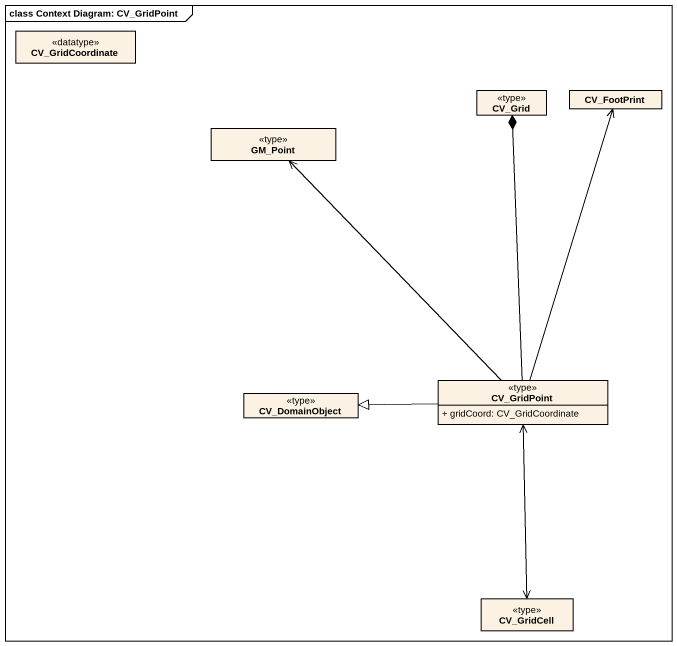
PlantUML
@startuml
mainframe class Context Diagram: CV_GridPoint
hide circle
hide empty members
skinparam classAttributeIconSize 0
class CV_GridCoordinate <<datatype>>
class CV_Grid <<type>>
class CV_FootPrint
class GM_Point <<type>>
class CV_GridPoint <<type>> {
  + gridCoord: CV_GridCoordinate
}
class CV_DomainObject <<type>>
class CV_GridCell <<type>>
CV_GridPoint -up-* CV_Grid
CV_GridPoint -up-> CV_FootPrint
CV_GridPoint -up-> GM_Point
CV_GridPoint -left-|> CV_DomainObject
CV_GridCell <-up-> CV_GridPoint
@enduml
